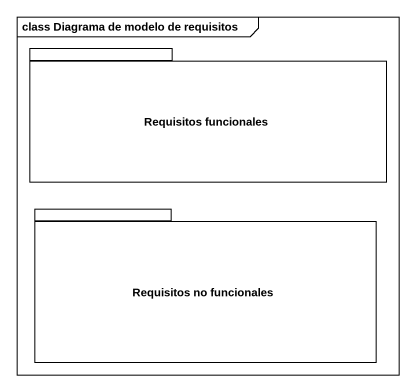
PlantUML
@startuml
mainframe class Diagrama de modelo de requisitos
package "Requisitos funcionales" as Requisitos_funcionales {
}
package "Requisitos no funcionales" as Requisitos_no_funcionales {
}
@enduml
